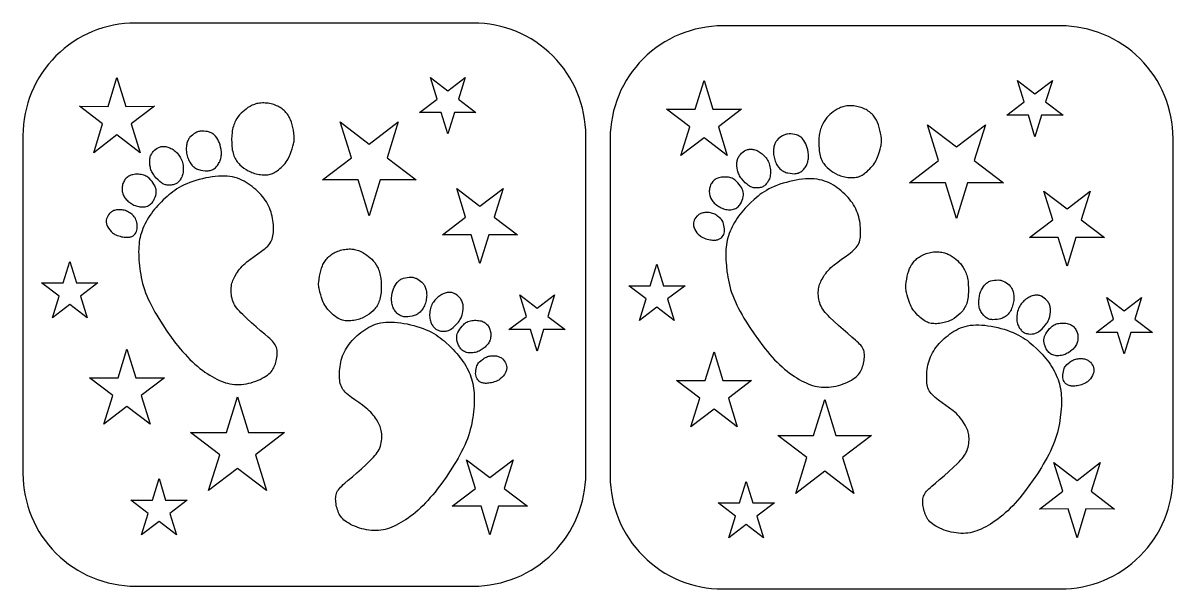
# Model space of a CAD drawing. Extents: x 0 to 310, y 0 to 310.
# Drawn here: x 0 to 306.5, y 0 to 150.7 of the extents above; entities that cross this region are included whole.
import ezdxf

# ---------------------------------------------------------------- set-up
doc = ezdxf.new("R2010")
doc.units = 0

msp = doc.modelspace()

# ---------------------------------------------------------------- linework, layer by layer
for points in [[(0, 30.75, 0.414214), (30, 0.75), (120, 0.75, 0.414214), (150, 30.75), (150, 120.75, 0.414214), (120, 150.75), (30, 150.75, 0.414214), (0, 120.75), (0, 30.75)], [(156.49, 30, 0.414214), (186.49, 0), (276.49, 0, 0.414214), (306.49, 30), (306.49, 120, 0.414214), (276.49, 150), (186.49, 150, 0.414214), (156.49, 120), (156.49, 30)]]:
    msp.add_lwpolyline(points, format="xyb", close=True)
for points in [[(25.04, 136.2), (27.39, 128.55), (35.04, 128.56), (28.84, 123.85), (31.22, 116.2), (25.04, 120.94), (18.86, 116.2), (21.23, 123.85), (15.04, 128.56), (22.69, 128.55), (25.04, 136.2)], [(113.21, 121.2), (111.45, 126.95), (105.71, 126.93), (110.36, 130.47), (108.58, 136.2), (113.21, 132.65), (117.85, 136.2), (116.06, 130.47), (120.71, 126.93), (114.98, 126.95), (113.21, 121.2)], [(181.53, 135.46), (183.88, 127.8), (191.53, 127.82), (185.33, 123.1), (187.71, 115.46), (181.53, 120.2), (175.35, 115.46), (177.72, 123.1), (171.53, 127.82), (179.18, 127.8), (181.53, 135.46)], [(269.7, 120.46), (267.94, 126.2), (262.2, 126.19), (266.85, 129.72), (265.07, 135.46), (269.7, 131.9), (274.34, 135.46), (272.55, 129.72), (277.2, 126.19), (271.46, 126.2), (269.7, 120.46)], [(56.07, 123.23), (55.96, 122.84), (55.87, 122.44), (55.79, 122.03), (55.73, 121.61), (55.65, 120.73), (55.61, 119.81), (55.62, 118.86), (55.68, 117.9), (55.73, 117.43), (55.79, 116.98), (55.88, 116.54), (55.97, 116.12), (56.09, 115.72), (56.23, 115.35), (56.38, 115), (56.54, 114.67), (56.72, 114.35), (56.92, 114.05), (57.12, 113.77), (57.34, 113.5), (57.57, 113.24), (57.81, 113), (58.32, 112.54), (58.86, 112.12), (59.44, 111.73), (60.05, 111.38), (60.69, 111.07), (61.03, 110.93), (61.38, 110.8), (61.74, 110.69), (62.12, 110.59), (62.5, 110.5), (62.9, 110.43), (63.31, 110.37), (63.71, 110.33), (64.11, 110.31), (64.5, 110.3), (64.88, 110.31), (65.24, 110.34), (65.58, 110.39), (65.91, 110.46), (66.21, 110.56), (66.52, 110.67), (66.82, 110.82), (67.12, 110.99), (67.43, 111.18), (67.76, 111.41), (68.1, 111.67), (68.45, 111.96), (68.8, 112.28), (69.16, 112.62), (69.5, 112.98), (69.83, 113.35), (70.14, 113.73), (70.42, 114.13), (70.67, 114.53), (70.88, 114.93), (71.07, 115.33), (71.24, 115.73), (71.51, 116.51), (71.74, 117.25), (71.95, 117.93), (72.12, 118.57), (72.19, 118.9), (72.25, 119.22), (72.29, 119.56), (72.31, 119.9), (72.31, 120.26), (72.29, 120.64), (72.21, 121.41), (72.08, 122.19), (71.91, 122.95), (71.73, 123.67), (71.52, 124.35), (71.28, 124.99), (71.15, 125.29), (71, 125.59), (70.84, 125.88), (70.66, 126.16), (70.47, 126.43), (70.27, 126.69), (70.06, 126.94), (69.83, 127.19), (69.59, 127.42), (69.33, 127.64), (69.07, 127.85), (68.79, 128.05), (68.5, 128.24), (68.19, 128.42), (67.88, 128.58), (67.55, 128.73), (67.21, 128.87), (66.85, 129), (66.48, 129.11), (66.11, 129.21), (65.72, 129.29), (65.33, 129.36), (64.94, 129.41), (64.56, 129.44), (64.17, 129.46), (63.79, 129.46), (63.42, 129.44), (63.06, 129.4), (62.7, 129.35), (62.36, 129.27), (62.03, 129.19), (61.7, 129.08), (61.39, 128.96), (61.09, 128.83), (60.51, 128.54), (59.96, 128.2), (59.46, 127.84), (58.99, 127.48), (58.55, 127.11), (58.13, 126.72), (57.74, 126.3), (57.36, 125.82), (56.99, 125.27), (56.64, 124.65), (56.48, 124.32), (56.33, 123.97), (56.19, 123.61), (56.07, 123.23)], [(212.56, 122.49), (212.45, 122.1), (212.36, 121.7), (212.28, 121.28), (212.22, 120.86), (212.13, 119.98), (212.1, 119.06), (212.11, 118.11), (212.17, 117.15), (212.22, 116.69), (212.28, 116.23), (212.36, 115.79), (212.46, 115.37), (212.58, 114.98), (212.72, 114.6), (212.87, 114.25), (213.03, 113.92), (213.21, 113.61), (213.41, 113.31), (213.61, 113.02), (213.83, 112.76), (214.06, 112.5), (214.3, 112.25), (214.81, 111.79), (215.35, 111.37), (215.93, 110.98), (216.54, 110.63), (217.18, 110.32), (217.52, 110.18), (217.87, 110.05), (218.23, 109.94), (218.6, 109.84), (218.99, 109.75), (219.39, 109.68), (219.8, 109.62), (220.2, 109.59), (220.6, 109.56), (220.99, 109.56), (221.37, 109.57), (221.73, 109.6), (222.07, 109.65), (222.39, 109.72), (222.7, 109.81), (223.01, 109.93), (223.31, 110.07), (223.61, 110.24), (223.92, 110.44), (224.24, 110.67), (224.58, 110.93), (224.94, 111.22), (225.29, 111.53), (225.65, 111.87), (225.99, 112.23), (226.32, 112.6), (226.63, 112.99), (226.91, 113.38), (227.16, 113.78), (227.37, 114.18), (227.56, 114.58), (227.72, 114.98), (228, 115.76), (228.23, 116.5), (228.44, 117.18), (228.61, 117.83), (228.68, 118.15), (228.74, 118.48), (228.78, 118.81), (228.8, 119.16), (228.8, 119.52), (228.78, 119.89), (228.7, 120.66), (228.57, 121.44), (228.4, 122.21), (228.22, 122.93), (228.01, 123.6), (227.77, 124.24), (227.64, 124.55), (227.49, 124.84), (227.33, 125.13), (227.15, 125.41), (226.96, 125.68), (226.76, 125.94), (226.55, 126.2), (226.32, 126.44), (226.08, 126.67), (225.82, 126.89), (225.56, 127.1), (225.28, 127.3), (224.99, 127.49), (224.68, 127.67), (224.37, 127.83), (224.04, 127.99), (223.69, 128.13), (223.34, 128.25), (222.97, 128.36), (222.6, 128.46), (222.21, 128.54), (221.82, 128.61), (221.43, 128.66), (221.04, 128.7), (220.66, 128.71), (220.28, 128.71), (219.91, 128.69), (219.55, 128.65), (219.19, 128.6), (218.85, 128.53), (218.52, 128.44), (218.19, 128.34), (217.88, 128.22), (217.57, 128.09), (216.99, 127.79), (216.45, 127.46), (215.95, 127.1), (215.48, 126.73), (215.04, 126.36), (214.62, 125.97), (214.23, 125.55), (213.85, 125.07), (213.48, 124.53), (213.13, 123.91), (212.97, 123.57), (212.82, 123.22), (212.68, 122.86), (212.56, 122.49)], [(92.29, 99.4), (89.35, 108.97), (79.79, 108.95), (87.54, 114.84), (84.56, 124.4), (92.29, 118.47), (100.01, 124.4), (97.04, 114.84), (104.79, 108.95), (95.23, 108.97), (92.29, 99.4)], [(248.78, 98.65), (245.84, 108.22), (236.28, 108.2), (244.02, 114.1), (241.05, 123.65), (248.78, 117.73), (256.5, 123.65), (253.53, 114.1), (261.28, 108.2), (251.72, 108.22), (248.78, 98.65)], [(43.98, 119.53), (43.88, 119.29), (43.79, 119.04), (43.7, 118.76), (43.63, 118.48), (43.58, 118.17), (43.54, 117.86), (43.52, 117.53), (43.51, 117.19), (43.52, 116.84), (43.56, 116.48), (43.61, 116.11), (43.67, 115.75), (43.76, 115.39), (43.86, 115.03), (43.98, 114.68), (44.12, 114.34), (44.27, 114.01), (44.44, 113.71), (44.62, 113.41), (44.82, 113.14), (45.03, 112.89), (45.25, 112.65), (45.49, 112.44), (45.73, 112.25), (45.99, 112.09), (46.26, 111.94), (46.53, 111.82), (46.81, 111.72), (47.1, 111.63), (47.39, 111.56), (47.97, 111.45), (48.54, 111.39), (49.1, 111.37), (49.37, 111.38), (49.63, 111.42), (49.89, 111.47), (50.14, 111.54), (50.38, 111.63), (50.61, 111.75), (50.84, 111.88), (51.05, 112.04), (51.26, 112.21), (51.45, 112.4), (51.64, 112.6), (51.82, 112.82), (51.99, 113.05), (52.14, 113.29), (52.29, 113.55), (52.42, 113.81), (52.54, 114.1), (52.64, 114.39), (52.72, 114.69), (52.79, 115.01), (52.83, 115.34), (52.86, 115.68), (52.86, 116.03), (52.86, 116.37), (52.79, 117.06), (52.68, 117.7), (52.54, 118.28), (52.35, 118.81), (52.14, 119.29), (51.89, 119.75), (51.62, 120.19), (51.31, 120.6), (51.14, 120.78), (50.96, 120.96), (50.78, 121.12), (50.58, 121.27), (50.36, 121.4), (50.14, 121.51), (49.91, 121.6), (49.68, 121.69), (49.19, 121.81), (48.69, 121.89), (48.19, 121.94), (47.7, 121.95), (47.23, 121.91), (46.99, 121.86), (46.76, 121.81), (46.54, 121.74), (46.32, 121.65), (45.9, 121.44), (45.5, 121.19), (45.13, 120.91), (44.79, 120.62), (44.49, 120.31), (44.35, 120.13), (44.22, 119.95), (44.1, 119.75), (43.98, 119.53)], [(200.47, 118.78), (200.37, 118.54), (200.27, 118.29), (200.19, 118.02), (200.12, 117.73), (200.07, 117.43), (200.03, 117.11), (200.01, 116.78), (200, 116.44), (200.01, 116.09), (200.04, 115.73), (200.09, 115.37), (200.16, 115), (200.25, 114.64), (200.35, 114.28), (200.47, 113.93), (200.61, 113.59), (200.76, 113.27), (200.93, 112.96), (201.11, 112.67), (201.31, 112.39), (201.52, 112.14), (201.74, 111.9), (201.98, 111.69), (202.22, 111.5), (202.48, 111.34), (202.75, 111.2), (203.02, 111.07), (203.3, 110.97), (203.59, 110.88), (203.88, 110.81), (204.46, 110.71), (205.03, 110.64), (205.59, 110.62), (205.86, 110.64), (206.12, 110.67), (206.38, 110.72), (206.63, 110.79), (206.87, 110.89), (207.1, 111), (207.33, 111.14), (207.54, 111.29), (207.75, 111.46), (207.94, 111.65), (208.13, 111.85), (208.31, 112.07), (208.47, 112.3), (208.63, 112.54), (208.78, 112.8), (208.91, 113.07), (209.03, 113.35), (209.13, 113.64), (209.21, 113.95), (209.28, 114.27), (209.32, 114.6), (209.35, 114.94), (209.35, 115.28), (209.34, 115.63), (209.28, 116.31), (209.17, 116.95), (209.02, 117.53), (208.84, 118.06), (208.63, 118.54), (208.38, 119), (208.11, 119.44), (207.8, 119.85), (207.63, 120.04), (207.45, 120.21), (207.26, 120.38), (207.06, 120.52), (206.85, 120.65), (206.63, 120.76), (206.4, 120.86), (206.16, 120.94), (205.68, 121.06), (205.18, 121.15), (204.68, 121.2), (204.19, 121.2), (203.72, 121.16), (203.48, 121.12), (203.25, 121.06), (203.03, 120.99), (202.81, 120.9), (202.38, 120.69), (201.99, 120.44), (201.62, 120.17), (201.28, 119.88), (200.98, 119.56), (200.84, 119.39), (200.71, 119.2), (200.58, 119), (200.47, 118.78)], [(40.82, 116.38), (41.07, 116.13), (41.3, 115.87), (41.53, 115.59), (41.73, 115.3), (41.92, 114.99), (42.1, 114.66), (42.25, 114.32), (42.38, 113.96), (42.5, 113.59), (42.59, 113.21), (42.66, 112.82), (42.7, 112.43), (42.73, 112.04), (42.73, 111.66), (42.71, 111.29), (42.67, 110.94), (42.61, 110.61), (42.53, 110.3), (42.43, 110), (42.32, 109.73), (42.19, 109.47), (42.06, 109.23), (41.91, 109.01), (41.76, 108.8), (41.6, 108.61), (41.44, 108.44), (41.27, 108.28), (41.09, 108.13), (40.9, 108.01), (40.69, 107.89), (40.48, 107.8), (40.25, 107.72), (40, 107.65), (39.74, 107.61), (39.48, 107.57), (39.21, 107.56), (38.67, 107.56), (38.41, 107.59), (38.17, 107.63), (37.94, 107.68), (37.72, 107.75), (37.51, 107.84), (37.31, 107.94), (37.11, 108.06), (36.9, 108.2), (36.47, 108.54), (36.01, 108.96), (35.53, 109.45), (35.07, 109.99), (34.86, 110.27), (34.67, 110.55), (34.5, 110.83), (34.35, 111.11), (34.22, 111.39), (34.11, 111.68), (34.02, 111.96), (33.95, 112.25), (33.84, 112.84), (33.77, 113.43), (33.76, 114.03), (33.78, 114.32), (33.81, 114.61), (33.86, 114.88), (33.93, 115.15), (34.02, 115.4), (34.13, 115.64), (34.25, 115.87), (34.39, 116.09), (34.54, 116.29), (34.7, 116.49), (35.04, 116.84), (35.4, 117.15), (35.79, 117.41), (36.19, 117.62), (36.4, 117.71), (36.62, 117.78), (36.84, 117.83), (37.07, 117.87), (37.31, 117.89), (37.55, 117.89), (37.8, 117.87), (38.06, 117.84), (38.32, 117.78), (38.59, 117.71), (38.87, 117.61), (39.15, 117.49), (39.44, 117.35), (39.72, 117.2), (40, 117.02), (40.28, 116.82), (40.55, 116.61), (40.82, 116.38)], [(197.3, 115.63), (197.56, 115.39), (197.79, 115.12), (198.02, 114.85), (198.22, 114.55), (198.41, 114.24), (198.59, 113.92), (198.74, 113.57), (198.87, 113.22), (198.99, 112.85), (199.08, 112.46), (199.14, 112.07), (199.19, 111.68), (199.22, 111.3), (199.22, 110.92), (199.2, 110.55), (199.16, 110.19), (199.1, 109.86), (199.02, 109.55), (198.92, 109.26), (198.81, 108.98), (198.68, 108.73), (198.55, 108.49), (198.4, 108.26), (198.25, 108.06), (198.09, 107.87), (197.93, 107.69), (197.76, 107.53), (197.58, 107.39), (197.39, 107.26), (197.18, 107.15), (196.97, 107.05), (196.74, 106.97), (196.49, 106.91), (196.23, 106.86), (195.97, 106.83), (195.7, 106.81), (195.16, 106.82), (194.9, 106.84), (194.66, 106.88), (194.43, 106.94), (194.21, 107.01), (194, 107.09), (193.8, 107.19), (193.59, 107.31), (193.39, 107.45), (192.96, 107.79), (192.5, 108.21), (192.02, 108.7), (191.56, 109.24), (191.35, 109.52), (191.15, 109.8), (190.99, 110.08), (190.84, 110.36), (190.71, 110.65), (190.6, 110.93), (190.51, 111.22), (190.44, 111.51), (190.33, 112.09), (190.26, 112.69), (190.25, 113.28), (190.27, 113.57), (190.3, 113.86), (190.35, 114.14), (190.42, 114.4), (190.51, 114.65), (190.62, 114.9), (190.74, 115.12), (190.88, 115.34), (191.03, 115.55), (191.19, 115.74), (191.53, 116.09), (191.89, 116.4), (192.28, 116.67), (192.68, 116.88), (192.89, 116.96), (193.11, 117.03), (193.33, 117.08), (193.56, 117.12), (193.8, 117.14), (194.04, 117.14), (194.29, 117.13), (194.55, 117.09), (194.81, 117.04), (195.08, 116.96), (195.36, 116.86), (195.64, 116.75), (195.93, 116.61), (196.21, 116.45), (196.49, 116.27), (196.77, 116.08), (197.04, 115.86), (197.3, 115.63)], [(34.06, 108.9), (33.69, 109.3), (33.49, 109.49), (33.27, 109.68), (33.04, 109.84), (32.78, 109.99), (32.51, 110.13), (32.2, 110.24), (31.87, 110.33), (31.52, 110.4), (31.15, 110.44), (30.77, 110.46), (30.39, 110.47), (30.02, 110.45), (29.66, 110.41), (29.31, 110.35), (28.99, 110.28), (28.7, 110.19), (28.42, 110.08), (28.17, 109.95), (27.94, 109.8), (27.72, 109.64), (27.52, 109.45), (27.34, 109.25), (27.17, 109.03), (27.02, 108.79), (26.88, 108.53), (26.75, 108.27), (26.65, 107.99), (26.56, 107.7), (26.49, 107.4), (26.45, 107.1), (26.42, 106.8), (26.42, 106.49), (26.43, 106.19), (26.47, 105.88), (26.53, 105.58), (26.62, 105.29), (26.72, 105.01), (26.84, 104.73), (26.98, 104.47), (27.15, 104.22), (27.33, 103.99), (27.53, 103.76), (27.74, 103.54), (27.97, 103.33), (28.46, 102.94), (28.99, 102.59), (29.27, 102.42), (29.56, 102.27), (29.86, 102.14), (30.17, 102.02), (30.49, 101.92), (30.83, 101.85), (31.17, 101.79), (31.51, 101.76), (31.86, 101.76), (32.2, 101.78), (32.54, 101.83), (32.86, 101.9), (33.17, 102), (33.46, 102.13), (33.73, 102.28), (33.97, 102.46), (34.19, 102.66), (34.39, 102.87), (34.57, 103.1), (34.73, 103.34), (34.88, 103.58), (35, 103.83), (35.21, 104.32), (35.36, 104.79), (35.46, 105.25), (35.5, 105.68), (35.5, 106.08), (35.45, 106.47), (35.34, 106.86), (35.19, 107.25), (34.97, 107.65), (34.71, 108.07), (34.4, 108.49), (34.06, 108.9)], [(56.46, 83.27), (56.91, 84.02), (57.16, 84.41), (57.44, 84.8), (57.74, 85.19), (58.07, 85.58), (58.42, 85.97), (58.81, 86.35), (59.23, 86.73), (59.68, 87.11), (60.63, 87.84), (61.63, 88.56), (62.62, 89.26), (63.58, 89.95), (64.03, 90.29), (64.45, 90.63), (64.85, 90.98), (65.21, 91.33), (65.54, 91.68), (65.82, 92.05), (66.06, 92.42), (66.25, 92.81), (66.41, 93.2), (66.53, 93.61), (66.62, 94.04), (66.68, 94.48), (66.72, 94.95), (66.74, 95.44), (66.75, 95.95), (66.74, 96.47), (66.72, 97.02), (66.67, 97.58), (66.6, 98.14), (66.51, 98.71), (66.4, 99.28), (66.26, 99.84), (66.1, 100.4), (65.91, 100.96), (65.69, 101.5), (65.44, 102.03), (65.17, 102.56), (64.87, 103.08), (64.54, 103.58), (64.18, 104.08), (63.8, 104.56), (63.4, 105.04), (62.97, 105.5), (62.52, 105.95), (62.05, 106.38), (61.56, 106.8), (61.06, 107.2), (60.55, 107.58), (60.02, 107.95), (59.48, 108.29), (58.93, 108.61), (58.35, 108.91), (57.76, 109.17), (57.14, 109.4), (56.5, 109.6), (55.83, 109.76), (55.13, 109.87), (54.4, 109.95), (53.64, 109.99), (52.87, 109.99), (52.06, 109.95), (51.24, 109.88), (50.41, 109.78), (49.55, 109.64), (48.69, 109.48), (47.82, 109.28), (46.96, 109.06), (46.1, 108.81), (45.27, 108.54), (44.46, 108.25), (43.68, 107.95), (42.95, 107.62), (42.27, 107.28), (41.63, 106.93), (41.03, 106.56), (40.46, 106.18), (39.92, 105.79), (39.4, 105.38), (38.89, 104.96), (38.39, 104.52), (37.4, 103.62), (36.91, 103.14), (36.43, 102.66), (35.96, 102.16), (35.51, 101.65), (35.06, 101.13), (34.64, 100.6), (34.23, 100.05), (33.84, 99.49), (33.47, 98.92), (33.12, 98.35), (32.79, 97.77), (32.49, 97.18), (32.21, 96.6), (31.96, 96.01), (31.74, 95.43), (31.54, 94.84), (31.36, 94.25), (31.22, 93.66), (31.09, 93.05), (30.99, 92.43), (30.92, 91.8), (30.86, 91.14), (30.83, 90.47), (30.82, 89.77), (30.83, 89.06), (30.85, 88.34), (30.9, 87.59), (30.96, 86.84), (31.13, 85.31), (31.24, 84.54), (31.37, 83.75), (31.51, 82.97), (31.69, 82.17), (31.88, 81.37), (32.11, 80.56), (32.37, 79.73), (32.67, 78.9), (33.01, 78.06), (33.38, 77.21), (33.79, 76.35), (34.22, 75.49), (34.68, 74.63), (35.16, 73.76), (35.66, 72.9), (36.18, 72.05), (37.24, 70.36), (38.34, 68.7), (39.49, 67.08), (40.68, 65.5), (41.29, 64.73), (41.91, 63.97), (42.54, 63.23), (43.18, 62.51), (43.83, 61.81), (44.48, 61.13), (45.14, 60.49), (45.8, 59.88), (46.47, 59.31), (47.13, 58.77), (47.8, 58.27), (48.46, 57.79), (49.11, 57.36), (49.76, 56.95), (50.4, 56.57), (51.02, 56.23), (51.62, 55.91), (52.22, 55.62), (52.8, 55.36), (53.38, 55.14), (53.96, 54.94), (54.54, 54.78), (55.13, 54.65), (55.73, 54.55), (56.35, 54.49), (56.97, 54.46), (57.61, 54.46), (58.25, 54.5), (58.89, 54.57), (59.53, 54.67), (60.18, 54.8), (60.82, 54.95), (61.45, 55.14), (62.06, 55.35), (62.66, 55.59), (63.24, 55.84), (63.78, 56.11), (64.29, 56.39), (64.76, 56.68), (65.18, 56.98), (65.56, 57.27), (65.88, 57.57), (66.16, 57.88), (66.41, 58.2), (66.62, 58.53), (66.81, 58.87), (66.98, 59.22), (67.13, 59.59), (67.27, 59.99), (67.39, 60.39), (67.51, 60.81), (67.6, 61.23), (67.68, 61.66), (67.74, 62.08), (67.77, 62.49), (67.78, 62.89), (67.77, 63.27), (67.73, 63.63), (67.66, 63.99), (67.56, 64.33), (67.42, 64.67), (67.25, 65), (67.04, 65.33), (66.78, 65.66), (66.49, 65.99), (66.15, 66.33), (65.77, 66.69), (65.35, 67.06), (64.41, 67.86), (63.32, 68.78), (62.11, 69.82), (60.86, 70.93), (59.65, 72.05), (58.56, 73.09), (58.09, 73.56), (57.67, 74.01), (57.29, 74.43), (56.96, 74.84), (56.67, 75.25), (56.41, 75.65), (56.19, 76.07), (56, 76.49), (55.84, 76.95), (55.71, 77.41), (55.61, 77.89), (55.53, 78.38), (55.48, 78.86), (55.46, 79.34), (55.46, 79.8), (55.48, 80.25), (55.53, 80.67), (55.6, 81.07), (55.69, 81.45), (55.81, 81.82), (55.94, 82.19), (56.1, 82.55), (56.27, 82.91), (56.46, 83.27)], [(190.55, 108.15), (190.18, 108.56), (189.98, 108.75), (189.76, 108.93), (189.53, 109.1), (189.27, 109.25), (188.99, 109.38), (188.69, 109.49), (188.36, 109.58), (188.01, 109.65), (187.64, 109.69), (187.26, 109.72), (186.88, 109.72), (186.51, 109.7), (186.15, 109.66), (185.8, 109.61), (185.48, 109.53), (185.19, 109.44), (184.91, 109.33), (184.66, 109.2), (184.43, 109.06), (184.21, 108.89), (184.01, 108.7), (183.83, 108.5), (183.66, 108.28), (183.5, 108.04), (183.36, 107.79), (183.24, 107.52), (183.14, 107.24), (183.05, 106.95), (182.98, 106.66), (182.93, 106.35), (182.91, 106.05), (182.91, 105.74), (182.92, 105.44), (182.96, 105.14), (183.02, 104.84), (183.1, 104.54), (183.21, 104.26), (183.33, 103.99), (183.47, 103.73), (183.64, 103.48), (183.82, 103.24), (184.02, 103.01), (184.23, 102.8), (184.46, 102.59), (184.95, 102.2), (185.48, 101.84), (185.76, 101.68), (186.05, 101.53), (186.35, 101.39), (186.66, 101.27), (186.98, 101.18), (187.31, 101.1), (187.65, 101.05), (188, 101.02), (188.35, 101.01), (188.69, 101.03), (189.03, 101.08), (189.35, 101.15), (189.66, 101.25), (189.95, 101.38), (190.22, 101.53), (190.46, 101.71), (190.68, 101.91), (190.88, 102.13), (191.06, 102.35), (191.22, 102.59), (191.36, 102.84), (191.49, 103.08), (191.7, 103.57), (191.85, 104.04), (191.95, 104.5), (191.99, 104.93), (191.99, 105.34), (191.94, 105.73), (191.83, 106.11), (191.67, 106.5), (191.46, 106.9), (191.19, 107.32), (190.89, 107.74), (190.55, 108.15)], [(212.95, 82.52), (213.4, 83.28), (213.65, 83.66), (213.93, 84.05), (214.23, 84.44), (214.56, 84.83), (214.91, 85.22), (215.3, 85.6), (215.72, 85.98), (216.17, 86.36), (217.12, 87.09), (218.12, 87.81), (219.11, 88.51), (220.07, 89.2), (220.52, 89.54), (220.94, 89.88), (221.34, 90.23), (221.7, 90.58), (222.03, 90.94), (222.31, 91.3), (222.55, 91.67), (222.74, 92.06), (222.9, 92.45), (223.02, 92.87), (223.11, 93.29), (223.17, 93.74), (223.21, 94.2), (223.23, 94.69), (223.24, 95.2), (223.23, 95.73), (223.2, 96.27), (223.16, 96.83), (223.09, 97.39), (223, 97.96), (222.89, 98.53), (222.75, 99.1), (222.59, 99.66), (222.39, 100.21), (222.18, 100.75), (221.93, 101.29), (221.66, 101.81), (221.36, 102.33), (221.03, 102.84), (220.67, 103.33), (220.29, 103.82), (219.89, 104.29), (219.46, 104.75), (219.01, 105.2), (218.54, 105.63), (218.05, 106.05), (217.55, 106.45), (217.03, 106.84), (216.51, 107.2), (215.97, 107.55), (215.42, 107.87), (214.84, 108.16), (214.25, 108.43), (213.63, 108.66), (212.99, 108.85), (212.32, 109.01), (211.62, 109.13), (210.89, 109.2), (210.13, 109.24), (209.35, 109.24), (208.55, 109.21), (207.73, 109.14), (206.9, 109.03), (206.04, 108.9), (205.18, 108.73), (204.31, 108.53), (203.44, 108.31), (202.59, 108.07), (201.75, 107.8), (200.95, 107.51), (200.17, 107.2), (199.44, 106.87), (198.76, 106.54), (198.12, 106.18), (197.52, 105.81), (196.95, 105.43), (196.41, 105.04), (195.89, 104.63), (195.38, 104.21), (194.88, 103.78), (193.89, 102.87), (193.4, 102.4), (192.92, 101.91), (192.45, 101.42), (192, 100.91), (191.55, 100.38), (191.13, 99.85), (190.72, 99.3), (190.33, 98.74), (189.96, 98.18), (189.61, 97.6), (189.28, 97.02), (188.98, 96.44), (188.7, 95.85), (188.45, 95.27), (188.22, 94.68), (188.03, 94.1), (187.85, 93.51), (187.71, 92.91), (187.58, 92.31), (187.48, 91.69), (187.41, 91.05), (187.35, 90.4), (187.32, 89.72), (187.31, 89.03), (187.32, 88.32), (187.34, 87.59), (187.39, 86.85), (187.45, 86.1), (187.62, 84.56), (187.73, 83.79), (187.86, 83.01), (188, 82.22), (188.18, 81.42), (188.37, 80.62), (188.6, 79.81), (188.86, 78.99), (189.16, 78.15), (189.5, 77.31), (189.87, 76.46), (190.28, 75.6), (190.71, 74.74), (191.17, 73.88), (191.65, 73.02), (192.15, 72.16), (192.66, 71.3), (193.73, 69.61), (194.83, 67.96), (195.98, 66.34), (197.17, 64.76), (197.78, 63.98), (198.4, 63.22), (199.03, 62.48), (199.67, 61.76), (200.32, 61.06), (200.97, 60.39), (201.63, 59.75), (202.29, 59.14), (202.96, 58.56), (203.62, 58.02), (204.29, 57.52), (204.95, 57.05), (205.6, 56.61), (206.25, 56.2), (206.88, 55.83), (207.51, 55.48), (208.11, 55.16), (208.71, 54.87), (209.29, 54.62), (209.87, 54.39), (210.45, 54.19), (211.03, 54.03), (211.62, 53.9), (212.22, 53.8), (212.84, 53.74), (213.46, 53.71), (214.09, 53.72), (214.73, 53.75), (215.38, 53.82), (216.02, 53.92), (216.67, 54.05), (217.3, 54.21), (217.93, 54.4), (218.55, 54.61), (219.15, 54.84), (219.73, 55.1), (220.27, 55.36), (220.78, 55.65), (221.25, 55.93), (221.67, 56.23), (222.05, 56.53), (222.37, 56.83), (222.65, 57.14), (222.9, 57.45), (223.11, 57.78), (223.3, 58.12), (223.47, 58.47), (223.62, 58.85), (223.76, 59.24), (223.88, 59.65), (223.99, 60.06), (224.09, 60.49), (224.17, 60.91), (224.22, 61.33), (224.26, 61.74), (224.27, 62.14), (224.26, 62.52), (224.22, 62.89), (224.15, 63.24), (224.05, 63.58), (223.91, 63.92), (223.74, 64.25), (223.52, 64.58), (223.27, 64.91), (222.98, 65.25), (222.64, 65.59), (222.26, 65.94), (221.84, 66.31), (220.89, 67.11), (219.81, 68.03), (218.6, 69.07), (217.35, 70.19), (216.14, 71.3), (215.05, 72.34), (214.58, 72.82), (214.16, 73.26), (213.78, 73.68), (213.45, 74.1), (213.15, 74.5), (212.9, 74.9), (212.68, 75.32), (212.49, 75.75), (212.33, 76.2), (212.2, 76.67), (212.1, 77.15), (212.02, 77.63), (211.97, 78.12), (211.95, 78.59), (211.95, 79.06), (211.97, 79.5), (212.02, 79.92), (212.09, 80.32), (212.18, 80.71), (212.3, 81.08), (212.43, 81.44), (212.59, 81.8), (212.76, 82.16), (212.95, 82.52)], [(121.76, 86.71), (119.41, 94.36), (111.76, 94.34), (117.96, 99.06), (115.58, 106.71), (121.76, 101.96), (127.94, 106.71), (125.56, 99.06), (131.76, 94.34), (124.11, 94.36), (121.76, 86.71)], [(278.25, 85.96), (275.9, 93.61), (268.25, 93.6), (274.45, 98.31), (272.07, 105.96), (278.25, 101.22), (284.43, 105.96), (282.05, 98.31), (288.25, 93.6), (280.6, 93.61), (278.25, 85.96)], [(29.41, 99.4), (29.06, 99.71), (28.64, 100.06), (28.4, 100.23), (28.14, 100.39), (27.88, 100.54), (27.6, 100.67), (27.3, 100.78), (27, 100.87), (26.7, 100.93), (26.39, 100.98), (26.08, 101.01), (25.78, 101.03), (25.49, 101.02), (25.2, 101), (24.93, 100.96), (24.67, 100.91), (24.43, 100.85), (24.2, 100.77), (23.98, 100.67), (23.78, 100.57), (23.59, 100.45), (23.41, 100.32), (23.24, 100.17), (23.09, 100.02), (22.82, 99.69), (22.6, 99.34), (22.42, 98.97), (22.28, 98.61), (22.2, 98.24), (22.18, 98.04), (22.17, 97.85), (22.18, 97.64), (22.22, 97.43), (22.27, 97.21), (22.34, 96.99), (22.43, 96.76), (22.53, 96.53), (22.8, 96.07), (23.12, 95.62), (23.48, 95.21), (23.88, 94.85), (24.09, 94.7), (24.3, 94.56), (24.51, 94.44), (24.71, 94.34), (25.11, 94.18), (25.5, 94.05), (25.88, 93.93), (26.25, 93.84), (26.61, 93.77), (26.95, 93.72), (27.27, 93.68), (27.58, 93.67), (27.86, 93.67), (28.12, 93.68), (28.37, 93.72), (28.6, 93.77), (28.81, 93.83), (29, 93.9), (29.18, 93.99), (29.35, 94.09), (29.5, 94.2), (29.64, 94.32), (29.89, 94.59), (30.1, 94.88), (30.25, 95.2), (30.36, 95.54), (30.43, 95.9), (30.46, 96.28), (30.44, 96.69), (30.39, 97.13), (30.32, 97.57), (30.22, 97.98), (30.11, 98.35), (29.99, 98.64), (29.85, 98.89), (29.66, 99.13), (29.41, 99.4)], [(185.89, 98.65), (185.55, 98.97), (185.13, 99.31), (184.89, 99.48), (184.63, 99.64), (184.37, 99.79), (184.08, 99.92), (183.79, 100.03), (183.49, 100.12), (183.19, 100.19), (182.88, 100.24), (182.57, 100.27), (182.27, 100.28), (181.98, 100.27), (181.69, 100.25), (181.42, 100.22), (181.16, 100.17), (180.92, 100.1), (180.69, 100.02), (180.47, 99.93), (180.27, 99.82), (180.08, 99.7), (179.9, 99.57), (179.73, 99.43), (179.58, 99.27), (179.31, 98.94), (179.09, 98.59), (178.91, 98.23), (178.77, 97.86), (178.69, 97.49), (178.67, 97.3), (178.66, 97.1), (178.67, 96.9), (178.7, 96.69), (178.76, 96.47), (178.83, 96.24), (178.92, 96.01), (179.02, 95.78), (179.28, 95.32), (179.6, 94.88), (179.97, 94.47), (180.37, 94.11), (180.58, 93.95), (180.79, 93.81), (181, 93.69), (181.2, 93.6), (181.6, 93.44), (181.99, 93.3), (182.37, 93.19), (182.74, 93.09), (183.1, 93.02), (183.44, 92.97), (183.76, 92.93), (184.07, 92.92), (184.35, 92.92), (184.61, 92.94), (184.86, 92.97), (185.08, 93.02), (185.29, 93.08), (185.49, 93.16), (185.67, 93.24), (185.84, 93.34), (185.99, 93.45), (186.13, 93.57), (186.38, 93.84), (186.58, 94.13), (186.74, 94.45), (186.85, 94.79), (186.92, 95.15), (186.95, 95.53), (186.93, 95.94), (186.88, 96.38), (186.8, 96.82), (186.71, 97.24), (186.6, 97.6), (186.48, 97.9), (186.34, 98.14), (186.15, 98.38), (185.89, 98.65)], [(95.03, 84.33), (95.14, 83.94), (95.23, 83.54), (95.3, 83.13), (95.37, 82.71), (95.45, 81.83), (95.49, 80.91), (95.48, 79.95), (95.42, 79), (95.37, 78.53), (95.31, 78.08), (95.22, 77.64), (95.12, 77.22), (95.01, 76.82), (94.87, 76.45), (94.72, 76.1), (94.56, 75.77), (94.38, 75.45), (94.18, 75.15), (93.98, 74.87), (93.76, 74.6), (93.53, 74.34), (93.29, 74.1), (92.78, 73.64), (92.24, 73.22), (91.66, 72.83), (91.05, 72.48), (90.41, 72.17), (90.07, 72.03), (89.72, 71.9), (89.36, 71.79), (88.98, 71.69), (88.59, 71.6), (88.2, 71.53), (87.79, 71.47), (87.39, 71.43), (86.99, 71.41), (86.59, 71.4), (86.22, 71.41), (85.86, 71.44), (85.52, 71.49), (85.19, 71.56), (84.88, 71.66), (84.58, 71.77), (84.28, 71.92), (83.98, 72.08), (83.67, 72.28), (83.34, 72.51), (83, 72.77), (82.65, 73.06), (82.3, 73.38), (81.94, 73.72), (81.6, 74.08), (81.27, 74.45), (80.96, 74.83), (80.68, 75.23), (80.43, 75.63), (80.22, 76.03), (80.03, 76.43), (79.86, 76.83), (79.59, 77.61), (79.36, 78.35), (79.15, 79.03), (78.98, 79.67), (78.91, 80), (78.85, 80.32), (78.81, 80.66), (78.79, 81), (78.79, 81.36), (78.81, 81.74), (78.89, 82.51), (79.02, 83.29), (79.19, 84.05), (79.37, 84.77), (79.57, 85.45), (79.82, 86.09), (79.95, 86.39), (80.1, 86.69), (80.26, 86.98), (80.44, 87.26), (80.63, 87.53), (80.83, 87.79), (81.04, 88.04), (81.27, 88.29), (81.51, 88.52), (81.77, 88.74), (82.03, 88.95), (82.31, 89.15), (82.6, 89.34), (82.91, 89.52), (83.22, 89.68), (83.55, 89.83), (83.89, 89.97), (84.25, 90.1), (84.62, 90.21), (84.99, 90.31), (85.38, 90.39), (85.76, 90.46), (86.15, 90.51), (86.54, 90.54), (86.93, 90.56), (87.31, 90.56), (87.68, 90.54), (88.04, 90.5), (88.39, 90.45), (88.74, 90.37), (89.07, 90.28), (89.39, 90.18), (89.71, 90.06), (90.01, 89.93), (90.59, 89.64), (91.13, 89.3), (91.64, 88.94), (92.11, 88.58), (92.55, 88.21), (92.96, 87.82), (93.36, 87.4), (93.74, 86.92), (94.11, 86.37), (94.46, 85.75), (94.62, 85.42), (94.77, 85.07), (94.9, 84.71), (95.03, 84.33)], [(251.52, 83.59), (251.62, 83.2), (251.72, 82.8), (251.79, 82.38), (251.86, 81.96), (251.94, 81.08), (251.98, 80.16), (251.97, 79.21), (251.91, 78.25), (251.86, 77.79), (251.8, 77.33), (251.71, 76.89), (251.61, 76.47), (251.5, 76.08), (251.36, 75.7), (251.21, 75.35), (251.05, 75.02), (250.87, 74.71), (250.67, 74.41), (250.46, 74.12), (250.25, 73.85), (250.02, 73.6), (249.78, 73.35), (249.27, 72.89), (248.73, 72.47), (248.15, 72.08), (247.54, 71.73), (246.9, 71.42), (246.56, 71.28), (246.21, 71.15), (245.85, 71.04), (245.47, 70.94), (245.08, 70.85), (244.68, 70.78), (244.28, 70.72), (243.88, 70.68), (243.48, 70.66), (243.08, 70.66), (242.71, 70.67), (242.34, 70.7), (242.01, 70.75), (241.68, 70.82), (241.37, 70.91), (241.07, 71.03), (240.77, 71.17), (240.47, 71.34), (240.16, 71.54), (239.83, 71.77), (239.49, 72.03), (239.14, 72.32), (238.79, 72.63), (238.43, 72.97), (238.09, 73.33), (237.76, 73.7), (237.45, 74.09), (237.17, 74.48), (236.92, 74.88), (236.7, 75.28), (236.52, 75.68), (236.35, 76.08), (236.08, 76.86), (235.85, 77.6), (235.64, 78.28), (235.47, 78.93), (235.4, 79.25), (235.34, 79.57), (235.3, 79.91), (235.28, 80.26), (235.28, 80.62), (235.3, 80.99), (235.38, 81.76), (235.51, 82.54), (235.67, 83.31), (235.86, 84.03), (236.06, 84.7), (236.3, 85.34), (236.44, 85.65), (236.59, 85.94), (236.75, 86.23), (236.93, 86.51), (237.12, 86.78), (237.32, 87.04), (237.53, 87.3), (237.76, 87.54), (238, 87.77), (238.25, 87.99), (238.52, 88.2), (238.8, 88.4), (239.09, 88.59), (239.39, 88.77), (239.71, 88.93), (240.04, 89.09), (240.38, 89.22), (240.74, 89.35), (241.1, 89.46), (241.48, 89.56), (241.86, 89.64), (242.25, 89.71), (242.64, 89.76), (243.03, 89.8), (243.42, 89.81), (243.8, 89.81), (244.17, 89.79), (244.53, 89.75), (244.88, 89.7), (245.23, 89.63), (245.56, 89.54), (245.88, 89.43), (246.2, 89.32), (246.5, 89.19), (247.08, 88.89), (247.62, 88.56), (248.13, 88.2), (248.6, 87.83), (249.04, 87.46), (249.45, 87.07), (249.85, 86.65), (250.23, 86.17), (250.6, 85.63), (250.94, 85.01), (251.11, 84.67), (251.26, 84.32), (251.39, 83.96), (251.52, 83.59)], [(12.46, 87.25), (14.22, 81.51), (19.96, 81.52), (15.31, 77.98), (17.09, 72.25), (12.46, 75.8), (7.82, 72.25), (9.61, 77.98), (4.96, 81.52), (10.7, 81.51), (12.46, 87.25)], [(168.95, 86.5), (170.71, 80.76), (176.45, 80.77), (171.8, 77.24), (173.58, 71.5), (168.95, 75.06), (164.31, 71.5), (166.1, 77.24), (161.45, 80.77), (167.19, 80.76), (168.95, 86.5)], [(107.12, 80.63), (107.22, 80.39), (107.31, 80.14), (107.4, 79.86), (107.46, 79.58), (107.52, 79.27), (107.56, 78.96), (107.58, 78.63), (107.59, 78.29), (107.58, 77.94), (107.54, 77.58), (107.49, 77.21), (107.43, 76.85), (107.34, 76.49), (107.24, 76.13), (107.12, 75.78), (106.98, 75.44), (106.83, 75.11), (106.66, 74.81), (106.48, 74.51), (106.28, 74.24), (106.07, 73.98), (105.85, 73.75), (105.61, 73.54), (105.36, 73.35), (105.11, 73.19), (104.84, 73.04), (104.57, 72.92), (104.28, 72.82), (104, 72.73), (103.71, 72.66), (103.13, 72.55), (102.56, 72.49), (102, 72.47), (101.73, 72.48), (101.46, 72.51), (101.21, 72.57), (100.96, 72.64), (100.72, 72.73), (100.48, 72.85), (100.26, 72.98), (100.05, 73.14), (99.84, 73.31), (99.65, 73.5), (99.46, 73.7), (99.28, 73.92), (99.11, 74.15), (98.96, 74.39), (98.81, 74.65), (98.68, 74.91), (98.56, 75.19), (98.46, 75.49), (98.37, 75.79), (98.31, 76.11), (98.27, 76.44), (98.24, 76.78), (98.23, 77.13), (98.24, 77.47), (98.31, 78.16), (98.42, 78.8), (98.56, 79.38), (98.75, 79.91), (98.96, 80.39), (99.21, 80.85), (99.48, 81.29), (99.79, 81.69), (99.96, 81.88), (100.13, 82.06), (100.32, 82.22), (100.52, 82.37), (100.73, 82.5), (100.96, 82.61), (101.19, 82.7), (101.42, 82.79), (101.91, 82.91), (102.41, 82.99), (102.91, 83.04), (103.39, 83.05), (103.87, 83.01), (104.11, 82.96), (104.34, 82.91), (104.56, 82.83), (104.78, 82.75), (105.2, 82.54), (105.6, 82.29), (105.97, 82.01), (106.31, 81.72), (106.61, 81.41), (106.75, 81.23), (106.88, 81.05), (107, 80.84), (107.12, 80.63)], [(263.61, 79.88), (263.71, 79.64), (263.8, 79.39), (263.88, 79.12), (263.95, 78.83), (264.01, 78.53), (264.05, 78.21), (264.07, 77.88), (264.08, 77.54), (264.06, 77.19), (264.03, 76.83), (263.98, 76.47), (263.91, 76.1), (263.83, 75.74), (263.73, 75.38), (263.61, 75.03), (263.47, 74.69), (263.32, 74.37), (263.15, 74.06), (262.97, 73.77), (262.77, 73.49), (262.56, 73.24), (262.34, 73), (262.1, 72.79), (261.85, 72.6), (261.6, 72.44), (261.33, 72.3), (261.05, 72.17), (260.77, 72.07), (260.49, 71.98), (260.2, 71.91), (259.62, 71.8), (259.05, 71.74), (258.49, 71.72), (258.22, 71.74), (257.95, 71.77), (257.7, 71.82), (257.45, 71.89), (257.2, 71.99), (256.97, 72.1), (256.75, 72.24), (256.54, 72.39), (256.33, 72.56), (256.14, 72.75), (255.95, 72.95), (255.77, 73.17), (255.6, 73.4), (255.44, 73.64), (255.3, 73.9), (255.17, 74.17), (255.05, 74.45), (254.95, 74.74), (254.86, 75.05), (254.8, 75.37), (254.76, 75.7), (254.73, 76.04), (254.72, 76.38), (254.73, 76.73), (254.8, 77.41), (254.9, 78.05), (255.05, 78.63), (255.23, 79.16), (255.45, 79.64), (255.69, 80.1), (255.97, 80.54), (256.28, 80.95), (256.45, 81.14), (256.62, 81.31), (256.81, 81.48), (257.01, 81.62), (257.22, 81.75), (257.45, 81.86), (257.68, 81.96), (257.91, 82.04), (258.4, 82.16), (258.9, 82.25), (259.39, 82.29), (259.88, 82.3), (260.36, 82.26), (260.59, 82.22), (260.82, 82.16), (261.05, 82.09), (261.27, 82), (261.69, 81.79), (262.09, 81.54), (262.46, 81.27), (262.8, 80.98), (263.1, 80.66), (263.24, 80.49), (263.37, 80.3), (263.49, 80.1), (263.61, 79.88)], [(110.28, 77.48), (110.03, 77.23), (109.8, 76.97), (109.57, 76.69), (109.37, 76.4), (109.17, 76.09), (109, 75.76), (108.85, 75.42), (108.71, 75.06), (108.6, 74.69), (108.51, 74.31), (108.44, 73.92), (108.4, 73.53), (108.37, 73.14), (108.37, 72.76), (108.39, 72.39), (108.43, 72.04), (108.49, 71.71), (108.57, 71.4), (108.66, 71.1), (108.78, 70.83), (108.9, 70.57), (109.04, 70.33), (109.19, 70.11), (109.34, 69.9), (109.5, 69.71), (109.66, 69.54), (109.83, 69.38), (110.01, 69.23), (110.2, 69.11), (110.41, 68.99), (110.62, 68.9), (110.85, 68.82), (111.1, 68.75), (111.35, 68.7), (111.62, 68.67), (111.89, 68.65), (112.43, 68.66), (112.68, 68.69), (112.93, 68.73), (113.16, 68.78), (113.38, 68.85), (113.59, 68.94), (113.79, 69.04), (113.99, 69.16), (114.2, 69.3), (114.62, 69.64), (115.09, 70.06), (115.57, 70.55), (116.03, 71.09), (116.24, 71.37), (116.43, 71.65), (116.6, 71.93), (116.75, 72.21), (116.88, 72.49), (116.98, 72.78), (117.08, 73.06), (117.15, 73.35), (117.26, 73.94), (117.32, 74.53), (117.34, 75.13), (117.32, 75.42), (117.29, 75.71), (117.23, 75.98), (117.16, 76.25), (117.08, 76.5), (116.97, 76.74), (116.85, 76.97), (116.71, 77.19), (116.56, 77.39), (116.4, 77.59), (116.06, 77.94), (115.69, 78.25), (115.31, 78.51), (114.91, 78.72), (114.7, 78.81), (114.48, 78.87), (114.26, 78.93), (114.03, 78.97), (113.79, 78.99), (113.55, 78.99), (113.3, 78.97), (113.04, 78.94), (112.78, 78.88), (112.51, 78.81), (112.23, 78.71), (111.95, 78.59), (111.66, 78.45), (111.38, 78.29), (111.09, 78.12), (110.82, 77.92), (110.54, 77.71), (110.28, 77.48)], [(137, 63.36), (135.24, 69.1), (129.5, 69.09), (134.15, 72.62), (132.37, 78.36), (137, 74.8), (141.64, 78.36), (139.85, 72.62), (144.5, 69.09), (138.76, 69.1), (137, 63.36)], [(266.77, 76.73), (266.52, 76.49), (266.28, 76.22), (266.06, 75.95), (265.85, 75.65), (265.66, 75.34), (265.49, 75.02), (265.34, 74.67), (265.2, 74.32), (265.09, 73.95), (265, 73.56), (264.93, 73.17), (264.89, 72.78), (264.86, 72.4), (264.86, 72.02), (264.88, 71.65), (264.91, 71.29), (264.98, 70.96), (265.06, 70.65), (265.15, 70.36), (265.27, 70.08), (265.39, 69.83), (265.53, 69.59), (265.68, 69.36), (265.83, 69.16), (265.99, 68.97), (266.15, 68.79), (266.32, 68.63), (266.5, 68.49), (266.69, 68.36), (266.89, 68.25), (267.11, 68.15), (267.34, 68.07), (267.59, 68.01), (267.84, 67.96), (268.11, 67.93), (268.38, 67.91), (268.92, 67.92), (269.17, 67.94), (269.42, 67.98), (269.65, 68.04), (269.87, 68.11), (270.08, 68.19), (270.28, 68.29), (270.48, 68.41), (270.69, 68.55), (271.11, 68.89), (271.58, 69.31), (272.06, 69.8), (272.52, 70.34), (272.73, 70.62), (272.92, 70.9), (273.09, 71.18), (273.24, 71.46), (273.37, 71.75), (273.47, 72.03), (273.56, 72.32), (273.64, 72.61), (273.75, 73.19), (273.81, 73.79), (273.82, 74.38), (273.81, 74.67), (273.77, 74.96), (273.72, 75.23), (273.65, 75.5), (273.56, 75.75), (273.46, 76), (273.34, 76.22), (273.2, 76.44), (273.05, 76.65), (272.89, 76.84), (272.55, 77.19), (272.18, 77.5), (271.8, 77.77), (271.4, 77.98), (271.19, 78.06), (270.97, 78.13), (270.75, 78.18), (270.52, 78.22), (270.28, 78.24), (270.04, 78.24), (269.79, 78.23), (269.53, 78.19), (269.27, 78.14), (269, 78.06), (268.72, 77.96), (268.44, 77.85), (268.15, 77.71), (267.87, 77.55), (267.58, 77.37), (267.31, 77.18), (267.03, 76.96), (266.77, 76.73)], [(293.49, 62.61), (291.73, 68.35), (285.99, 68.34), (290.64, 71.88), (288.86, 77.61), (293.49, 74.06), (298.13, 77.61), (296.34, 71.88), (300.99, 68.34), (295.25, 68.35), (293.49, 62.61)], [(94.63, 44.37), (94.19, 45.12), (93.94, 45.51), (93.66, 45.9), (93.36, 46.29), (93.03, 46.68), (92.67, 47.07), (92.29, 47.45), (91.87, 47.83), (91.42, 48.2), (90.47, 48.94), (89.47, 49.66), (88.47, 50.36), (87.52, 51.04), (87.07, 51.39), (86.65, 51.73), (86.25, 52.08), (85.89, 52.43), (85.56, 52.78), (85.28, 53.15), (85.04, 53.52), (84.85, 53.9), (84.69, 54.3), (84.57, 54.71), (84.48, 55.14), (84.42, 55.58), (84.38, 56.05), (84.35, 56.54), (84.35, 57.05), (84.36, 57.57), (84.38, 58.12), (84.43, 58.68), (84.5, 59.24), (84.59, 59.81), (84.7, 60.38), (84.84, 60.94), (85, 61.5), (85.19, 62.06), (85.41, 62.6), (85.66, 63.13), (85.93, 63.66), (86.23, 64.18), (86.56, 64.68), (86.92, 65.18), (87.3, 65.66), (87.7, 66.14), (88.13, 66.6), (88.58, 67.05), (89.05, 67.48), (89.54, 67.9), (90.04, 68.3), (90.55, 68.68), (91.08, 69.05), (91.62, 69.39), (92.17, 69.71), (92.75, 70.01), (93.34, 70.27), (93.96, 70.5), (94.6, 70.7), (95.27, 70.86), (95.97, 70.97), (96.7, 71.05), (97.45, 71.09), (98.23, 71.09), (99.03, 71.05), (99.85, 70.98), (100.69, 70.88), (101.54, 70.74), (102.41, 70.58), (103.28, 70.38), (104.14, 70.16), (105, 69.91), (105.83, 69.64), (106.64, 69.35), (107.42, 69.05), (108.15, 68.72), (108.83, 68.38), (109.47, 68.03), (110.07, 67.66), (110.64, 67.28), (111.18, 66.88), (111.7, 66.48), (112.21, 66.06), (112.71, 65.62), (113.7, 64.72), (114.19, 64.24), (114.67, 63.76), (115.13, 63.26), (115.59, 62.75), (116.04, 62.23), (116.46, 61.69), (116.87, 61.15), (117.26, 60.59), (117.63, 60.02), (117.98, 59.45), (118.31, 58.87), (118.61, 58.28), (118.89, 57.7), (119.14, 57.11), (119.36, 56.53), (119.56, 55.94), (119.73, 55.35), (119.88, 54.76), (120.01, 54.15), (120.1, 53.53), (120.18, 52.9), (120.24, 52.24), (120.27, 51.57), (120.28, 50.87), (120.27, 50.16), (120.25, 49.44), (120.2, 48.69), (120.14, 47.94), (119.97, 46.41), (119.86, 45.64), (119.73, 44.85), (119.58, 44.07), (119.41, 43.27), (119.21, 42.47), (118.99, 41.65), (118.72, 40.83), (118.43, 40), (118.09, 39.16), (117.72, 38.31), (117.31, 37.45), (116.88, 36.59), (116.42, 35.73), (115.94, 34.86), (115.44, 34), (114.92, 33.15), (113.86, 31.46), (112.76, 29.8), (111.61, 28.18), (110.42, 26.6), (109.81, 25.83), (109.19, 25.07), (108.55, 24.33), (107.92, 23.61), (107.27, 22.91), (106.62, 22.23), (105.96, 21.59), (105.3, 20.98), (104.63, 20.41), (103.97, 19.87), (103.3, 19.37), (102.64, 18.89), (101.98, 18.46), (101.34, 18.05), (100.7, 17.67), (100.08, 17.33), (99.48, 17.01), (98.88, 16.72), (98.3, 16.46), (97.72, 16.24), (97.14, 16.04), (96.55, 15.88), (95.97, 15.75), (95.37, 15.65), (94.75, 15.59), (94.13, 15.56), (93.49, 15.56), (92.85, 15.6), (92.21, 15.67), (91.57, 15.77), (90.92, 15.9), (90.28, 16.05), (89.65, 16.24), (89.04, 16.45), (88.44, 16.69), (87.86, 16.94), (87.32, 17.21), (86.81, 17.49), (86.34, 17.78), (85.91, 18.08), (85.54, 18.37), (85.22, 18.67), (84.94, 18.98), (84.69, 19.3), (84.48, 19.63), (84.29, 19.97), (84.12, 20.32), (83.97, 20.69), (83.83, 21.09), (83.71, 21.49), (83.59, 21.91), (83.5, 22.33), (83.42, 22.76), (83.36, 23.18), (83.33, 23.59), (83.32, 23.99), (83.33, 24.37), (83.37, 24.73), (83.44, 25.09), (83.54, 25.43), (83.68, 25.77), (83.85, 26.1), (84.06, 26.43), (84.32, 26.76), (84.61, 27.09), (84.95, 27.43), (85.33, 27.79), (85.75, 28.16), (86.69, 28.96), (87.78, 29.88), (88.99, 30.92), (90.24, 32.03), (91.45, 33.15), (92.54, 34.19), (93.01, 34.66), (93.43, 35.11), (93.81, 35.53), (94.14, 35.94), (94.43, 36.35), (94.69, 36.75), (94.91, 37.16), (95.1, 37.59), (95.26, 38.05), (95.39, 38.51), (95.49, 38.99), (95.57, 39.48), (95.62, 39.96), (95.64, 40.44), (95.64, 40.9), (95.62, 41.35), (95.57, 41.77), (95.5, 42.17), (95.41, 42.55), (95.29, 42.92), (95.16, 43.29), (95, 43.65), (94.83, 44.01), (94.63, 44.37)], [(117.04, 70), (117.41, 70.4), (117.61, 70.59), (117.83, 70.77), (118.06, 70.94), (118.32, 71.09), (118.59, 71.23), (118.9, 71.34), (119.23, 71.43), (119.58, 71.5), (119.95, 71.54), (120.33, 71.56), (120.71, 71.57), (121.08, 71.55), (121.44, 71.51), (121.78, 71.45), (122.1, 71.38), (122.4, 71.29), (122.67, 71.18), (122.93, 71.05), (123.16, 70.9), (123.38, 70.74), (123.57, 70.55), (123.76, 70.35), (123.93, 70.13), (124.08, 69.89), (124.22, 69.63), (124.35, 69.36), (124.45, 69.09), (124.54, 68.8), (124.61, 68.5), (124.65, 68.2), (124.68, 67.9), (124.68, 67.59), (124.66, 67.28), (124.63, 66.98), (124.57, 66.68), (124.48, 66.39), (124.38, 66.11), (124.26, 65.83), (124.11, 65.57), (123.95, 65.32), (123.77, 65.09), (123.57, 64.86), (123.36, 64.64), (123.13, 64.43), (122.64, 64.04), (122.11, 63.69), (121.83, 63.52), (121.54, 63.37), (121.24, 63.24), (120.93, 63.12), (120.6, 63.02), (120.27, 62.95), (119.93, 62.89), (119.59, 62.86), (119.24, 62.86), (118.9, 62.88), (118.56, 62.93), (118.24, 63), (117.93, 63.1), (117.64, 63.23), (117.37, 63.38), (117.13, 63.56), (116.91, 63.76), (116.71, 63.97), (116.53, 64.2), (116.37, 64.44), (116.22, 64.68), (116.1, 64.93), (115.89, 65.42), (115.74, 65.89), (115.64, 66.34), (115.6, 66.78), (115.6, 67.18), (115.65, 67.57), (115.75, 67.96), (115.91, 68.35), (116.13, 68.75), (116.39, 69.17), (116.7, 69.59), (117.04, 70)], [(273.53, 69.25), (273.9, 69.66), (274.1, 69.85), (274.32, 70.03), (274.55, 70.2), (274.81, 70.35), (275.08, 70.48), (275.39, 70.59), (275.72, 70.68), (276.07, 70.75), (276.44, 70.79), (276.82, 70.82), (277.19, 70.82), (277.57, 70.8), (277.93, 70.76), (278.27, 70.71), (278.59, 70.63), (278.89, 70.54), (279.16, 70.43), (279.42, 70.3), (279.65, 70.16), (279.86, 69.99), (280.06, 69.8), (280.25, 69.6), (280.42, 69.38), (280.57, 69.14), (280.71, 68.89), (280.84, 68.62), (280.94, 68.34), (281.03, 68.05), (281.1, 67.76), (281.14, 67.45), (281.17, 67.15), (281.17, 66.84), (281.15, 66.54), (281.11, 66.23), (281.05, 65.94), (280.97, 65.64), (280.87, 65.36), (280.75, 65.09), (280.6, 64.83), (280.44, 64.58), (280.26, 64.34), (280.06, 64.11), (279.85, 63.9), (279.62, 63.69), (279.13, 63.3), (278.6, 62.94), (278.32, 62.78), (278.03, 62.63), (277.73, 62.49), (277.41, 62.37), (277.09, 62.28), (276.76, 62.2), (276.42, 62.15), (276.08, 62.12), (275.73, 62.11), (275.39, 62.13), (275.05, 62.18), (274.72, 62.25), (274.42, 62.35), (274.13, 62.48), (273.86, 62.63), (273.62, 62.81), (273.4, 63.01), (273.2, 63.23), (273.02, 63.45), (272.86, 63.69), (272.71, 63.94), (272.59, 64.18), (272.38, 64.67), (272.23, 65.14), (272.13, 65.6), (272.09, 66.03), (272.09, 66.44), (272.14, 66.83), (272.24, 67.21), (272.4, 67.6), (272.62, 68), (272.88, 68.42), (273.19, 68.84), (273.53, 69.25)], [(251.12, 43.62), (250.68, 44.38), (250.43, 44.76), (250.15, 45.15), (249.85, 45.54), (249.52, 45.93), (249.16, 46.32), (248.77, 46.7), (248.36, 47.08), (247.91, 47.46), (246.96, 48.19), (245.96, 48.91), (244.96, 49.61), (244.01, 50.3), (243.56, 50.64), (243.13, 50.98), (242.74, 51.33), (242.38, 51.68), (242.05, 52.04), (241.77, 52.4), (241.53, 52.77), (241.34, 53.16), (241.18, 53.55), (241.06, 53.97), (240.97, 54.39), (240.91, 54.84), (240.87, 55.3), (240.84, 55.79), (240.84, 56.3), (240.85, 56.83), (240.87, 57.37), (240.92, 57.93), (240.99, 58.49), (241.07, 59.06), (241.19, 59.63), (241.33, 60.2), (241.49, 60.76), (241.68, 61.31), (241.9, 61.85), (242.15, 62.39), (242.42, 62.91), (242.72, 63.43), (243.05, 63.94), (243.4, 64.43), (243.79, 64.92), (244.19, 65.39), (244.62, 65.85), (245.07, 66.3), (245.54, 66.73), (246.03, 67.15), (246.53, 67.55), (247.04, 67.94), (247.57, 68.3), (248.11, 68.65), (248.66, 68.97), (249.23, 69.26), (249.83, 69.53), (250.44, 69.76), (251.09, 69.95), (251.76, 70.11), (252.46, 70.23), (253.19, 70.3), (253.94, 70.34), (254.72, 70.34), (255.52, 70.31), (256.34, 70.24), (257.18, 70.13), (258.03, 70), (258.9, 69.83), (259.77, 69.63), (260.63, 69.41), (261.49, 69.17), (262.32, 68.9), (263.13, 68.61), (263.9, 68.3), (264.64, 67.97), (265.32, 67.64), (265.96, 67.28), (266.56, 66.91), (267.13, 66.53), (267.67, 66.14), (268.19, 65.73), (268.7, 65.31), (269.2, 64.88), (270.19, 63.97), (270.68, 63.5), (271.15, 63.01), (271.62, 62.52), (272.08, 62.01), (272.52, 61.48), (272.95, 60.95), (273.36, 60.4), (273.75, 59.84), (274.12, 59.28), (274.47, 58.7), (274.8, 58.12), (275.1, 57.54), (275.38, 56.95), (275.63, 56.37), (275.85, 55.78), (276.05, 55.2), (276.22, 54.61), (276.37, 54.01), (276.49, 53.4), (276.59, 52.79), (276.67, 52.15), (276.72, 51.5), (276.76, 50.82), (276.77, 50.13), (276.76, 49.42), (276.73, 48.69), (276.69, 47.95), (276.63, 47.2), (276.46, 45.66), (276.35, 44.89), (276.22, 44.11), (276.07, 43.32), (275.9, 42.52), (275.7, 41.72), (275.48, 40.91), (275.21, 40.09), (274.92, 39.25), (274.58, 38.41), (274.21, 37.56), (273.8, 36.7), (273.37, 35.84), (272.91, 34.98), (272.43, 34.12), (271.93, 33.26), (271.41, 32.4), (270.35, 30.71), (269.25, 29.06), (268.1, 27.44), (266.91, 25.86), (266.3, 25.08), (265.67, 24.32), (265.04, 23.58), (264.41, 22.86), (263.76, 22.16), (263.11, 21.49), (262.45, 20.85), (261.79, 20.24), (261.12, 19.66), (260.46, 19.12), (259.79, 18.62), (259.13, 18.15), (258.47, 17.71), (257.83, 17.3), (257.19, 16.93), (256.57, 16.58), (255.96, 16.26), (255.37, 15.97), (254.79, 15.72), (254.21, 15.49), (253.63, 15.29), (253.04, 15.13), (252.45, 15), (251.85, 14.9), (251.24, 14.84), (250.62, 14.81), (249.98, 14.82), (249.34, 14.85), (248.7, 14.92), (248.05, 15.02), (247.41, 15.15), (246.77, 15.31), (246.14, 15.5), (245.52, 15.71), (244.93, 15.94), (244.35, 16.2), (243.8, 16.46), (243.29, 16.75), (242.83, 17.03), (242.4, 17.33), (242.03, 17.63), (241.71, 17.93), (241.42, 18.24), (241.18, 18.55), (240.96, 18.88), (240.78, 19.22), (240.61, 19.57), (240.46, 19.95), (240.32, 20.34), (240.19, 20.75), (240.08, 21.16), (239.99, 21.59), (239.91, 22.01), (239.85, 22.43), (239.82, 22.84), (239.8, 23.24), (239.82, 23.62), (239.86, 23.99), (239.93, 24.34), (240.03, 24.68), (240.17, 25.02), (240.34, 25.35), (240.55, 25.68), (240.81, 26.01), (241.1, 26.35), (241.44, 26.69), (241.82, 27.04), (242.23, 27.41), (243.18, 28.21), (244.27, 29.13), (245.48, 30.17), (246.73, 31.28), (247.94, 32.4), (249.03, 33.44), (249.5, 33.91), (249.92, 34.36), (250.3, 34.78), (250.63, 35.19), (250.92, 35.6), (251.18, 36), (251.4, 36.42), (251.59, 36.85), (251.74, 37.3), (251.87, 37.77), (251.98, 38.25), (252.05, 38.73), (252.1, 39.22), (252.13, 39.69), (252.13, 40.16), (252.1, 40.6), (252.06, 41.02), (251.99, 41.42), (251.89, 41.81), (251.78, 42.18), (251.65, 42.54), (251.49, 42.9), (251.32, 43.26), (251.12, 43.62)], [(27.7, 63.9), (30.05, 56.25), (37.7, 56.26), (31.5, 51.55), (33.88, 43.9), (27.7, 48.64), (21.52, 43.9), (23.9, 51.55), (17.7, 56.26), (25.35, 56.25), (27.7, 63.9)], [(121.69, 60.5), (122.04, 60.81), (122.46, 61.16), (122.7, 61.33), (122.95, 61.49), (123.22, 61.64), (123.5, 61.77), (123.8, 61.88), (124.1, 61.97), (124.4, 62.03), (124.71, 62.08), (125.01, 62.11), (125.32, 62.13), (125.61, 62.12), (125.9, 62.1), (126.17, 62.06), (126.42, 62.01), (126.67, 61.95), (126.9, 61.87), (127.12, 61.77), (127.32, 61.67), (127.51, 61.55), (127.69, 61.42), (127.86, 61.27), (128.01, 61.12), (128.28, 60.79), (128.5, 60.44), (128.68, 60.07), (128.81, 59.71), (128.9, 59.34), (128.92, 59.14), (128.93, 58.95), (128.92, 58.74), (128.88, 58.53), (128.83, 58.31), (128.76, 58.09), (128.67, 57.86), (128.57, 57.63), (128.3, 57.17), (127.98, 56.72), (127.61, 56.31), (127.21, 55.95), (127.01, 55.8), (126.8, 55.66), (126.59, 55.54), (126.39, 55.44), (125.99, 55.28), (125.6, 55.15), (125.22, 55.03), (124.85, 54.94), (124.49, 54.87), (124.15, 54.82), (123.83, 54.78), (123.52, 54.77), (123.24, 54.77), (122.98, 54.78), (122.73, 54.82), (122.5, 54.87), (122.29, 54.93), (122.1, 55), (121.92, 55.09), (121.75, 55.19), (121.6, 55.3), (121.45, 55.42), (121.21, 55.68), (121, 55.98), (120.85, 56.3), (120.74, 56.64), (120.67, 57), (120.64, 57.38), (120.65, 57.79), (120.7, 58.22), (120.78, 58.67), (120.88, 59.08), (120.99, 59.45), (121.11, 59.74), (121.25, 59.99), (121.44, 60.23), (121.69, 60.5)], [(184.19, 63.15), (186.54, 55.5), (194.19, 55.52), (187.99, 50.8), (190.37, 43.15), (184.19, 47.9), (178.01, 43.15), (180.39, 50.8), (174.19, 55.52), (181.84, 55.5), (184.19, 63.15)], [(278.18, 59.75), (278.53, 60.07), (278.95, 60.41), (279.19, 60.58), (279.44, 60.74), (279.71, 60.89), (279.99, 61.02), (280.28, 61.13), (280.58, 61.22), (280.89, 61.29), (281.2, 61.34), (281.5, 61.37), (281.81, 61.38), (282.1, 61.37), (282.38, 61.35), (282.66, 61.32), (282.91, 61.26), (283.16, 61.2), (283.39, 61.12), (283.61, 61.03), (283.81, 60.92), (284, 60.8), (284.18, 60.67), (284.34, 60.53), (284.5, 60.37), (284.76, 60.04), (284.99, 59.69), (285.17, 59.33), (285.3, 58.96), (285.39, 58.59), (285.41, 58.4), (285.42, 58.2), (285.4, 58), (285.37, 57.79), (285.32, 57.57), (285.25, 57.34), (285.16, 57.11), (285.05, 56.88), (284.79, 56.42), (284.47, 55.98), (284.1, 55.57), (283.7, 55.21), (283.5, 55.05), (283.29, 54.91), (283.08, 54.79), (282.88, 54.7), (282.48, 54.54), (282.09, 54.4), (281.71, 54.29), (281.34, 54.19), (280.98, 54.12), (280.64, 54.07), (280.32, 54.03), (280.01, 54.02), (279.73, 54.02), (279.46, 54.04), (279.22, 54.07), (278.99, 54.12), (278.78, 54.18), (278.59, 54.26), (278.41, 54.34), (278.24, 54.44), (278.09, 54.55), (277.94, 54.67), (277.69, 54.94), (277.49, 55.23), (277.34, 55.55), (277.22, 55.89), (277.16, 56.25), (277.13, 56.63), (277.14, 57.04), (277.19, 57.48), (277.27, 57.92), (277.37, 58.34), (277.48, 58.7), (277.6, 58.99), (277.74, 59.24), (277.93, 59.48), (278.18, 59.75)], [(57.17, 51.21), (60.11, 41.64), (69.67, 41.66), (61.93, 35.76), (64.9, 26.21), (57.17, 32.13), (49.45, 26.21), (52.42, 35.76), (44.67, 41.66), (54.23, 41.64), (57.17, 51.21)], [(213.66, 50.46), (216.6, 40.89), (226.16, 40.91), (218.41, 35.02), (221.39, 25.46), (213.66, 31.39), (205.94, 25.46), (208.91, 35.02), (201.16, 40.91), (210.72, 40.89), (213.66, 50.46)], [(124.42, 14.4), (122.07, 22.06), (114.42, 22.04), (120.62, 26.76), (118.24, 34.4), (124.42, 29.66), (130.6, 34.4), (128.23, 26.76), (134.42, 22.04), (126.77, 22.06), (124.42, 14.4)], [(280.91, 13.66), (278.56, 21.31), (270.91, 21.3), (277.11, 26.01), (274.73, 33.66), (280.91, 28.92), (287.09, 33.66), (284.72, 26.01), (290.91, 21.3), (283.26, 21.31), (280.91, 13.66)], [(36.25, 29.4), (38.01, 23.66), (43.75, 23.67), (39.1, 20.14), (40.88, 14.4), (36.25, 17.96), (31.61, 14.4), (33.4, 20.14), (28.75, 23.67), (34.49, 23.66), (36.25, 29.4)], [(192.74, 28.66), (194.5, 22.91), (200.24, 22.93), (195.59, 19.39), (197.37, 13.66), (192.74, 17.21), (188.1, 13.66), (189.89, 19.39), (185.24, 22.93), (190.97, 22.91), (192.74, 28.66)]]:
    msp.add_lwpolyline(points, close=True)

doc.saveas('drawing.dxf')
